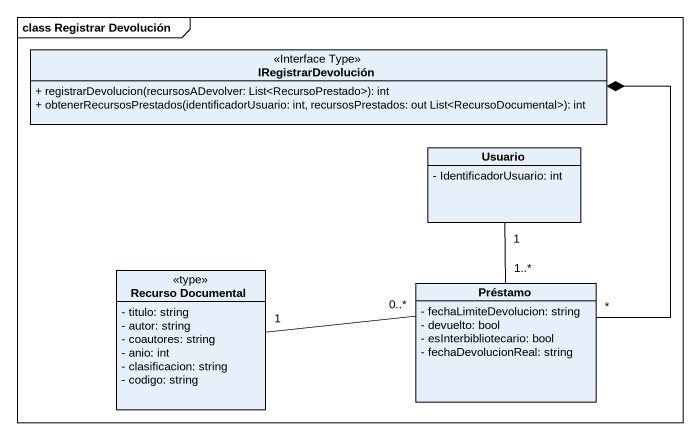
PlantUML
@startuml
mainframe class Registrar Devolución
hide circle
hide empty members
skinparam classAttributeIconSize 0
class IRegistrarDevolución <<Interface Type>> {
  + registrarDevolucion(recursosADevolver: List<RecursoPrestado>): int
  + obtenerRecursosPrestados(identificadorUsuario: int, recursosPrestados: out List<RecursoDocumental>): int
}
class Usuario {
  - IdentificadorUsuario: int
}
class "Recurso Documental" as Recurso_Documental <<type>> {
  - titulo: string
  - autor: string
  - coautores: string
  - anio: int
  - clasificacion: string
  - codigo: string
}
class Préstamo {
  - fechaLimiteDevolucion: string
  - devuelto: bool
  - esInterbibliotecario: bool
  - fechaDevolucionReal: string
}
Recurso_Documental "1" -right- "0..*" Préstamo
Préstamo "*" -up-* IRegistrarDevolución
Préstamo "1..*" -up- "1" Usuario
@enduml
